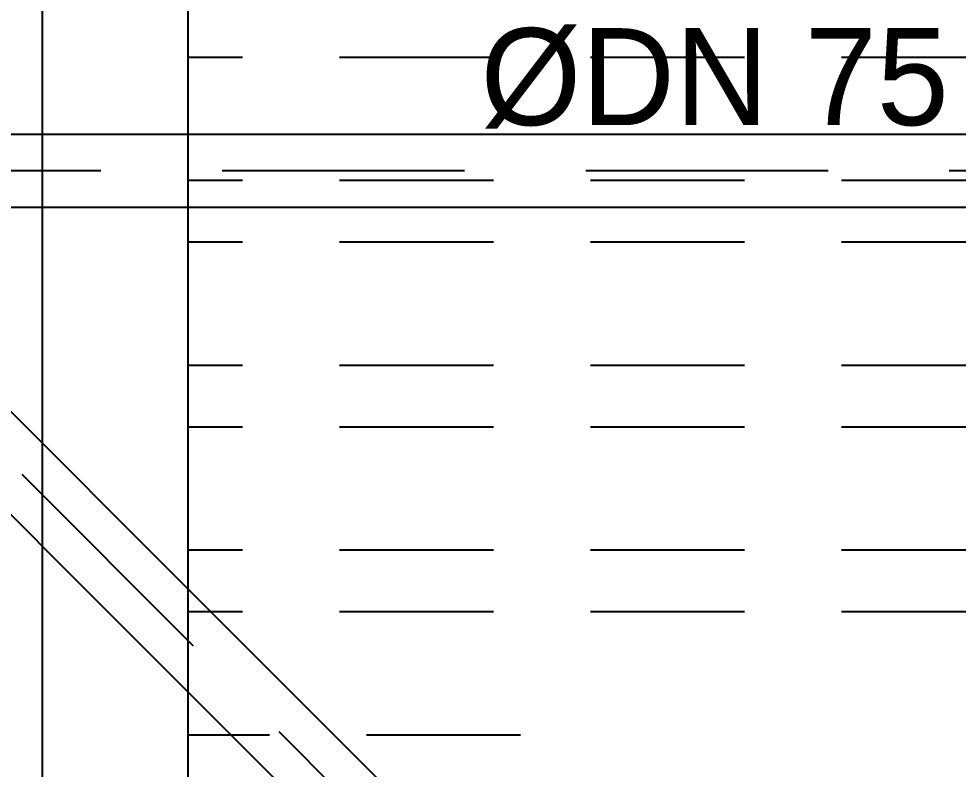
# Model space of a CAD drawing. Header units: millimetres. Extents: x -1292 to 2253, y 326 to 453.
# Drawn here: x 2097.474 to 2098.443, y 354.942 to 355.716 of the extents above; entities that cross this region are included whole.
import ezdxf
from ezdxf.enums import TextEntityAlignment as Align

# ---------------------------------------------------------------- set-up
doc = ezdxf.new("R2010")
doc.units = ezdxf.units.MM
doc.header["$LTSCALE"] = 0.5
doc.linetypes.add('HIDDEN', pattern=[9.525, 6.35, -3.175])
doc.linetypes.add('HIDDENX2', pattern=[0.75, 0.5, -0.25])
for name, color, linetype in [('-HIDRO', 8, 'Continuous'), ('Eixo', 4, 'HIDDENX2'), ('Esgoto', 5, 'ByLayer'), ('TEXTO', 7, 'Continuous')]:
    doc.layers.add(name, color=color, linetype=linetype)

msp = doc.modelspace()

# ---------------------------------------------------------------- linework, layer by layer
at = {"layer": '-HIDRO', "ltscale": 0.05}
for p, q in [((2097.49874, 354.1712), (2097.49874, 355.77117)), ((2097.64874, 354.1712), (2097.64874, 355.77117))]:
    msp.add_line(p, q, dxfattribs=at)
at = {"layer": '-HIDRO', "linetype": 'HIDDEN', "ltscale": 0.05}
for p, q in [((2098.99874, 355.67575), (2097.64874, 355.67575)), ((2098.99874, 355.54875), (2097.64874, 355.54875)), ((2098.99874, 355.48525), (2097.64874, 355.48525)), ((2098.99874, 355.35825), (2097.64874, 355.35825)), ((2098.99874, 355.29475), (2097.64874, 355.29475)), ((2098.99874, 355.16775), (2097.64874, 355.16775)), ((2098.99874, 355.10425), (2097.64874, 355.10425)), ((2097.99155, 354.97725), (2097.64874, 354.97725))]:
    msp.add_line(p, q, dxfattribs=at)
at = {"layer": 'Eixo'}
for p, q in [((2098.68379, 355.55874), (2092.71652, 355.55874)), ((2098.71494, 354.00826), (2097.27635, 355.44685))]:
    msp.add_line(p, q, dxfattribs=at)
at = {"layer": 'Esgoto', "color": 3}
for points in [[(2098.68379, 355.59624, 0), (2092.71652, 355.59624, 0)], [(2098.68379, 355.52124, 0), (2092.71652, 355.52124, 0)], [(2098.7673, 354.00893, 0), (2097.30287, 355.47337, 0)], [(2098.71427, 353.9559, 0), (2097.24983, 355.42034, 0)]]:
    msp.add_polyline3d(points, dxfattribs=at)

# ---------------------------------------------------------------- texts
at = {"layer": 'TEXTO'}
msp.add_text('ØDN 75', height=0.1, dxfattribs=at).set_placement((2098.1918, 355.65597), align=Align.MIDDLE_CENTER)

doc.saveas('drawing.dxf')
